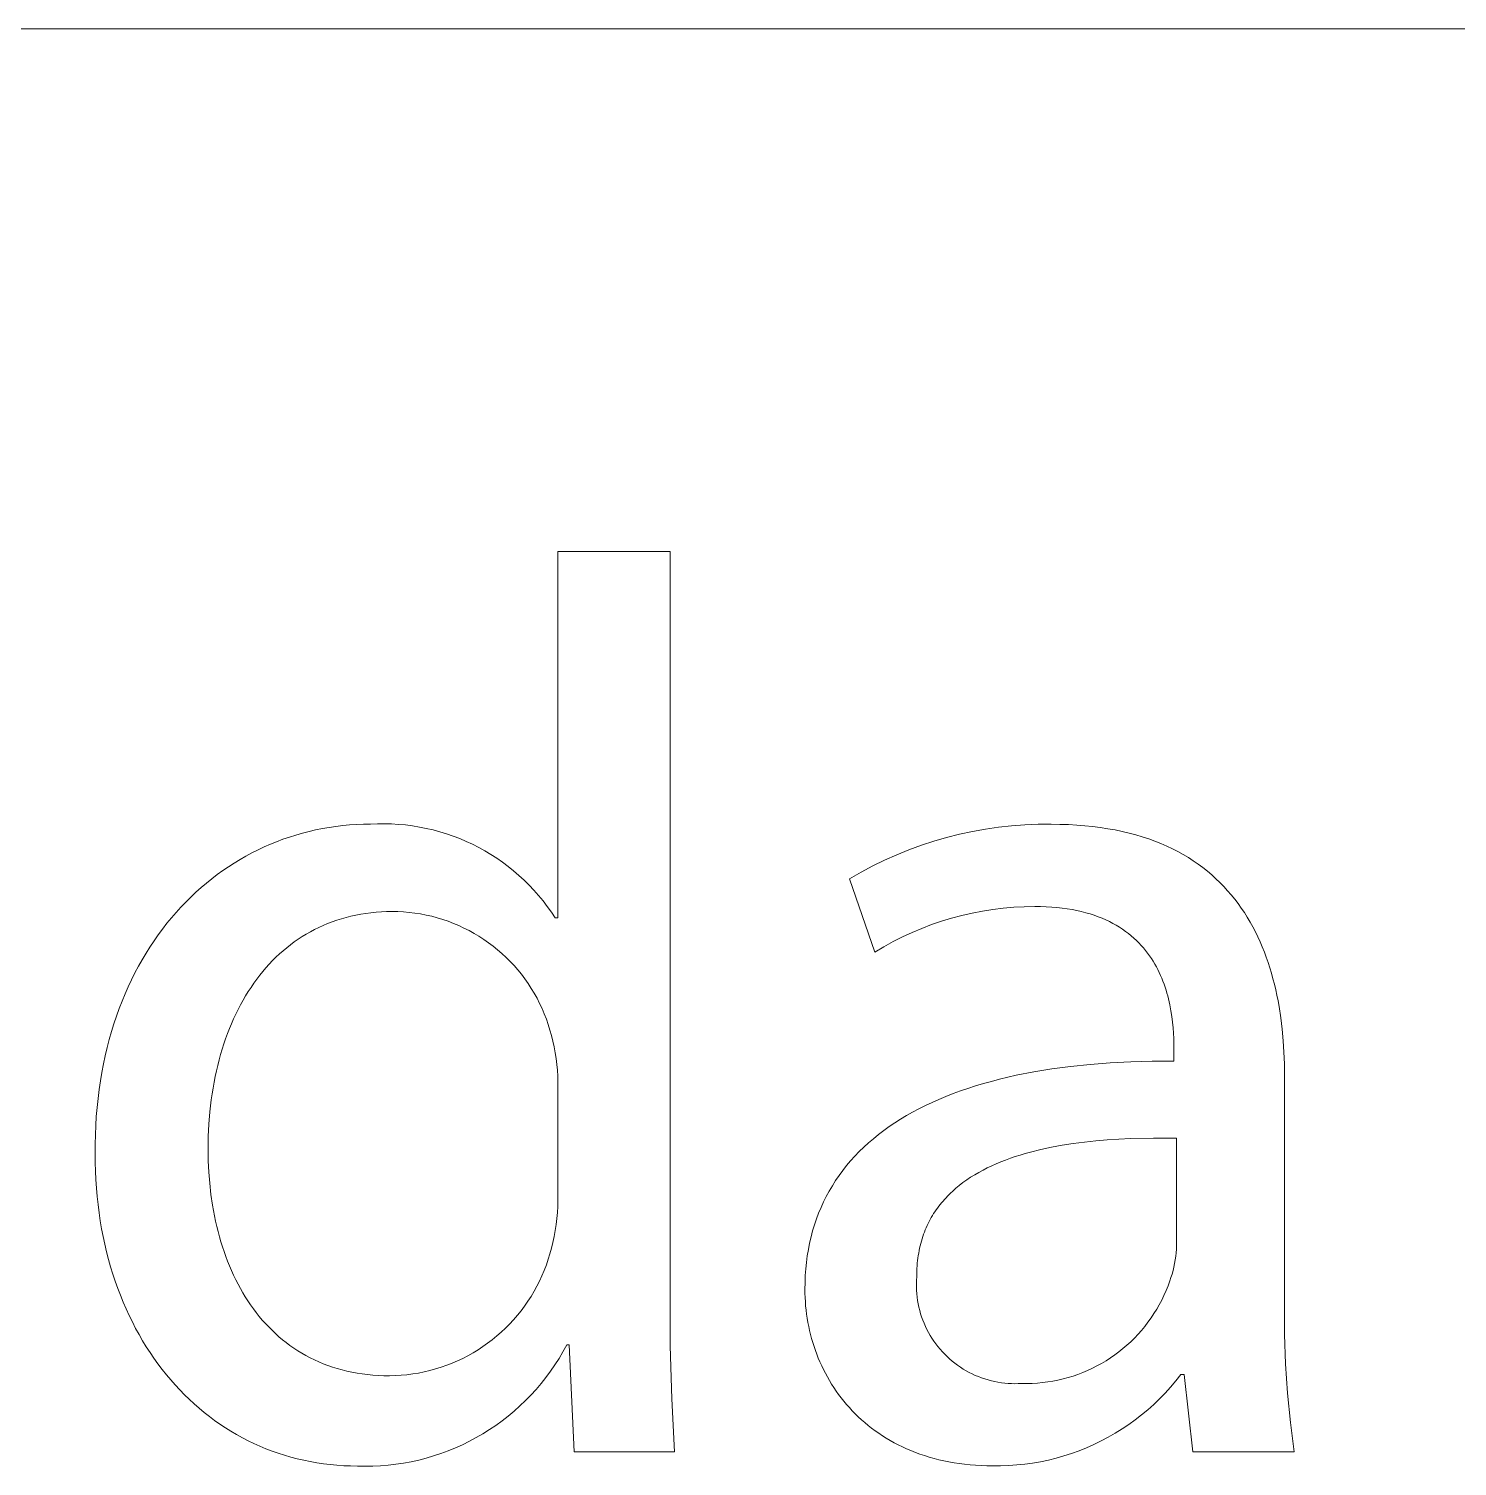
# Model space of a CAD drawing. Header units: millimetres. Extents: x 0 to 4468, y 0 to 3122.
# Drawn here: x 4322.6 to 4373, y 448.8 to 499.5 of the extents above; entities that cross this region are included whole.
import ezdxf

# ---------------------------------------------------------------- set-up
doc = ezdxf.new("R2010")
doc.units = ezdxf.units.MM
doc.header["$MEASUREMENT"] = 0
doc.layers.add('Domyślny', color=7, linetype='Continuous', true_color=0x000000)

msp = doc.modelspace()

# ---------------------------------------------------------------- linework, layer by layer
at = {"layer": 'Domyślny', "color": 18, "lineweight": 15, "true_color": 0x000000}
for p, q in [((4464.072, 499.504), (2779.701, 499.504)), ((4341.274, 468.158), (4341.274, 481.073)), ((4341.274, 481.073), (4345.232, 481.073)), ((4345.232, 481.073), (4345.232, 454.93)), ((4332.968, 471.304), (4333.207, 471.346)), ((4333.207, 471.346), (4333.446, 471.381)), ((4333.446, 471.381), (4333.688, 471.41)), ((4333.688, 471.41), (4333.931, 471.432)), ((4333.931, 471.432), (4334.175, 471.448)), ((4334.175, 471.448), (4334.421, 471.458)), ((4334.421, 471.458), (4334.668, 471.461)), ((4334.668, 471.461), (4334.915, 471.472)), ((4334.915, 471.472), (4335.162, 471.475)), ((4335.162, 471.475), (4335.409, 471.469)), ((4335.409, 471.469), (4335.656, 471.455)), ((4335.656, 471.455), (4335.902, 471.432)), ((4335.902, 471.432), (4336.147, 471.401)), ((4336.147, 471.401), (4336.391, 471.361)), ((4336.391, 471.361), (4336.633, 471.313)), ((4356.358, 471.288), (4356.819, 471.354)), ((4356.819, 471.354), (4357.283, 471.404)), ((4357.283, 471.404), (4357.748, 471.438)), ((4357.748, 471.438), (4358.214, 471.456)), ((4358.214, 471.456), (4358.68, 471.458)), ((4358.68, 471.458), (4358.986, 471.455)), ((4358.986, 471.455), (4359.285, 471.445)), ((4359.285, 471.445), (4359.577, 471.429)), ((4359.577, 471.429), (4359.861, 471.406)), ((4359.861, 471.406), (4360.139, 471.378)), ((4360.139, 471.378), (4360.41, 471.343)), ((4360.41, 471.343), (4360.673, 471.302)), ((4331.134, 470.754), (4331.356, 470.844)), ((4331.356, 470.844), (4331.58, 470.928)), ((4331.58, 470.928), (4331.806, 471.006)), ((4331.806, 471.006), (4332.034, 471.078)), ((4332.034, 471.078), (4332.265, 471.143)), ((4332.265, 471.143), (4332.498, 471.203)), ((4332.498, 471.203), (4332.732, 471.257)), ((4332.732, 471.257), (4332.968, 471.304)), ((4336.633, 471.313), (4336.874, 471.257)), ((4336.874, 471.257), (4337.113, 471.193)), ((4337.113, 471.193), (4337.349, 471.12)), ((4337.349, 471.12), (4337.583, 471.04)), ((4337.583, 471.04), (4337.813, 470.951)), ((4337.813, 470.951), (4338.041, 470.855)), ((4338.041, 470.855), (4338.265, 470.751)), ((4354.099, 470.72), (4354.542, 470.865)), ((4354.542, 470.865), (4354.99, 470.994)), ((4354.99, 470.994), (4355.443, 471.108)), ((4355.443, 471.108), (4355.898, 471.206)), ((4355.898, 471.206), (4356.358, 471.288)), ((4360.673, 471.302), (4360.931, 471.256)), ((4360.931, 471.256), (4361.181, 471.203)), ((4361.181, 471.203), (4361.425, 471.146)), ((4361.425, 471.146), (4361.662, 471.082)), ((4361.662, 471.082), (4361.893, 471.013)), ((4361.893, 471.013), (4362.117, 470.939)), ((4362.117, 470.939), (4362.335, 470.86)), ((4362.335, 470.86), (4362.547, 470.775)), ((4330.065, 470.216), (4330.273, 470.335)), ((4330.273, 470.335), (4330.485, 470.449)), ((4330.485, 470.449), (4330.699, 470.556)), ((4330.699, 470.556), (4330.915, 470.658)), ((4330.915, 470.658), (4331.134, 470.754)), ((4338.265, 470.751), (4338.486, 470.639)), ((4338.486, 470.639), (4338.702, 470.52)), ((4338.702, 470.52), (4338.914, 470.393)), ((4338.914, 470.393), (4339.122, 470.259)), ((4352.803, 470.195), (4353.229, 470.385)), ((4353.229, 470.385), (4353.661, 470.56)), ((4353.661, 470.56), (4354.099, 470.72)), ((4362.547, 470.775), (4362.753, 470.686)), ((4362.753, 470.686), (4362.953, 470.591)), ((4362.953, 470.591), (4363.146, 470.492)), ((4363.146, 470.492), (4363.334, 470.388)), ((4363.334, 470.388), (4363.516, 470.28)), ((4329.261, 469.683), (4329.457, 469.825)), ((4329.457, 469.825), (4329.657, 469.961)), ((4329.657, 469.961), (4329.859, 470.091)), ((4329.859, 470.091), (4330.065, 470.216)), ((4339.122, 470.259), (4339.325, 470.119)), ((4339.325, 470.119), (4339.523, 469.971)), ((4339.523, 469.971), (4339.716, 469.817)), ((4339.716, 469.817), (4339.904, 469.656)), ((4351.972, 469.772), (4352.384, 469.991)), ((4352.384, 469.991), (4352.803, 470.195)), ((4363.516, 470.28), (4363.692, 470.167)), ((4363.692, 470.167), (4363.863, 470.049)), ((4363.863, 470.049), (4364.028, 469.928)), ((4364.028, 469.928), (4364.187, 469.802)), ((4328.691, 469.224), (4328.878, 469.383)), ((4328.878, 469.383), (4329.067, 469.536)), ((4329.067, 469.536), (4329.261, 469.683)), ((4339.904, 469.656), (4340.086, 469.488)), ((4340.086, 469.488), (4340.262, 469.315)), ((4340.262, 469.315), (4340.432, 469.136)), ((4351.568, 469.538), (4351.972, 469.772)), ((4352.461, 466.949), (4351.568, 469.538)), ((4364.187, 469.802), (4364.341, 469.673)), ((4364.341, 469.673), (4364.489, 469.539)), ((4364.489, 469.539), (4364.633, 469.402)), ((4364.633, 469.402), (4364.771, 469.26)), ((4328.153, 468.716), (4328.329, 468.891)), ((4328.329, 468.891), (4328.508, 469.06)), ((4328.508, 469.06), (4328.691, 469.224)), ((4340.432, 469.136), (4340.596, 468.951)), ((4340.596, 468.951), (4340.753, 468.76)), ((4364.771, 469.26), (4364.903, 469.116)), ((4364.903, 469.116), (4365.031, 468.967)), ((4365.031, 468.967), (4365.154, 468.816)), ((4365.154, 468.816), (4365.272, 468.661)), ((4327.648, 468.161), (4327.812, 468.351)), ((4327.812, 468.351), (4327.981, 468.536)), ((4327.981, 468.536), (4328.153, 468.716)), ((4334.325, 468.289), (4334.15, 468.256)), ((4334.502, 468.317), (4334.325, 468.289)), ((4334.682, 468.34), (4334.502, 468.317)), ((4334.865, 468.358), (4334.682, 468.34)), ((4335.05, 468.37), (4334.865, 468.358)), ((4335.237, 468.378), (4335.05, 468.37)), ((4335.427, 468.381), (4335.237, 468.378)), ((4335.629, 468.378), (4335.427, 468.381)), ((4335.83, 468.367), (4335.629, 468.378)), ((4336.031, 468.35), (4335.83, 468.367)), ((4336.232, 468.326), (4336.031, 468.35)), ((4336.431, 468.295), (4336.232, 468.326)), ((4336.629, 468.257), (4336.431, 468.295)), ((4340.753, 468.76), (4340.904, 468.564)), ((4340.904, 468.564), (4341.048, 468.363)), ((4341.048, 468.363), (4341.185, 468.158)), ((4355.888, 468.327), (4355.526, 468.245)), ((4356.253, 468.398), (4355.888, 468.327)), ((4356.619, 468.455), (4356.253, 468.398)), ((4356.988, 468.5), (4356.619, 468.455)), ((4357.358, 468.532), (4356.988, 468.5)), ((4357.729, 468.551), (4357.358, 468.532)), ((4358.1, 468.556), (4357.729, 468.551)), ((4358.304, 468.554), (4358.1, 468.556)), ((4358.503, 468.547), (4358.304, 468.554)), ((4358.696, 468.536), (4358.503, 468.547)), ((4358.883, 468.52), (4358.696, 468.536)), ((4359.065, 468.5), (4358.883, 468.52)), ((4359.242, 468.476), (4359.065, 468.5)), ((4359.414, 468.447), (4359.242, 468.476)), ((4359.58, 468.415), (4359.414, 468.447)), ((4359.741, 468.379), (4359.58, 468.415)), ((4359.897, 468.339), (4359.741, 468.379)), ((4360.048, 468.295), (4359.897, 468.339)), ((4360.194, 468.248), (4360.048, 468.295)), ((4365.272, 468.661), (4365.385, 468.502)), ((4365.385, 468.502), (4365.493, 468.341)), ((4365.493, 468.341), (4365.597, 468.177)), ((4327.331, 467.764), (4327.488, 467.965)), ((4327.488, 467.965), (4327.648, 468.161)), ((4332.844, 467.822), (4332.693, 467.748)), ((4332.998, 467.893), (4332.844, 467.822)), ((4333.155, 467.958), (4332.998, 467.893)), ((4333.314, 468.02), (4333.155, 467.958)), ((4333.476, 468.076), (4333.314, 468.02)), ((4333.641, 468.128), (4333.476, 468.076)), ((4333.808, 468.176), (4333.641, 468.128)), ((4333.978, 468.218), (4333.808, 468.176)), ((4334.15, 468.256), (4333.978, 468.218)), ((4336.826, 468.212), (4336.629, 468.257)), ((4337.021, 468.16), (4336.826, 468.212)), ((4337.214, 468.101), (4337.021, 468.16)), ((4337.405, 468.036), (4337.214, 468.101)), ((4337.594, 467.964), (4337.405, 468.036)), ((4337.78, 467.885), (4337.594, 467.964)), ((4337.963, 467.8), (4337.78, 467.885)), ((4338.143, 467.709), (4337.963, 467.8)), ((4341.185, 468.158), (4341.274, 468.158)), ((4354.114, 467.788), (4353.772, 467.644)), ((4354.461, 467.921), (4354.114, 467.788)), ((4354.812, 468.041), (4354.461, 467.921)), ((4355.167, 468.149), (4354.812, 468.041)), ((4355.526, 468.245), (4355.167, 468.149)), ((4360.335, 468.198), (4360.194, 468.248)), ((4360.472, 468.144), (4360.335, 468.198)), ((4360.604, 468.087), (4360.472, 468.144)), ((4360.732, 468.026), (4360.604, 468.087)), ((4360.854, 467.963), (4360.732, 468.026)), ((4360.973, 467.897), (4360.854, 467.963)), ((4361.087, 467.828), (4360.973, 467.897)), ((4361.197, 467.757), (4361.087, 467.828)), ((4365.597, 468.177), (4365.696, 468.01)), ((4365.696, 468.01), (4365.79, 467.84)), ((4365.79, 467.84), (4365.88, 467.668)), ((4326.888, 467.13), (4327.031, 467.346)), ((4327.031, 467.346), (4327.179, 467.557)), ((4327.179, 467.557), (4327.331, 467.764)), ((4331.978, 467.31), (4331.843, 467.21)), ((4332.116, 467.406), (4331.978, 467.31)), ((4332.256, 467.498), (4332.116, 467.406)), ((4332.399, 467.585), (4332.256, 467.498)), ((4332.545, 467.669), (4332.399, 467.585)), ((4332.693, 467.748), (4332.545, 467.669)), ((4338.32, 467.612), (4338.143, 467.709)), ((4338.493, 467.508), (4338.32, 467.612)), ((4338.663, 467.399), (4338.493, 467.508)), ((4338.828, 467.283), (4338.663, 467.399)), ((4338.99, 467.162), (4338.828, 467.283)), ((4353.104, 467.32), (4352.779, 467.14)), ((4353.435, 467.488), (4353.104, 467.32)), ((4353.772, 467.644), (4353.435, 467.488)), ((4361.303, 467.682), (4361.197, 467.757)), ((4361.404, 467.606), (4361.303, 467.682)), ((4361.502, 467.527), (4361.404, 467.606)), ((4361.596, 467.445), (4361.502, 467.527)), ((4361.685, 467.362), (4361.596, 467.445)), ((4361.771, 467.276), (4361.685, 467.362)), ((4361.854, 467.189), (4361.771, 467.276)), ((4365.88, 467.668), (4365.966, 467.493)), ((4365.966, 467.493), (4366.047, 467.315)), ((4366.047, 467.315), (4366.124, 467.135)), ((4326.614, 466.682), (4326.748, 466.908)), ((4326.748, 466.908), (4326.888, 467.13)), ((4331.333, 466.769), (4331.213, 466.65)), ((4331.456, 466.885), (4331.333, 466.769)), ((4331.583, 466.998), (4331.456, 466.885)), ((4331.712, 467.106), (4331.583, 466.998)), ((4331.843, 467.21), (4331.712, 467.106)), ((4339.147, 467.035), (4338.99, 467.162)), ((4339.3, 466.903), (4339.147, 467.035)), ((4339.448, 466.766), (4339.3, 466.903)), ((4339.591, 466.624), (4339.448, 466.766)), ((4352.779, 467.14), (4352.461, 466.949)), ((4361.932, 467.1), (4361.854, 467.189)), ((4362.007, 467.009), (4361.932, 467.1)), ((4362.079, 466.916), (4362.007, 467.009)), ((4362.147, 466.822), (4362.079, 466.916)), ((4362.212, 466.726), (4362.147, 466.822)), ((4366.124, 467.135), (4366.197, 466.954)), ((4366.197, 466.954), (4366.266, 466.769)), ((4366.266, 466.769), (4366.331, 466.583)), ((4326.358, 466.214), (4326.484, 466.45)), ((4326.484, 466.45), (4326.614, 466.682)), ((4330.869, 466.268), (4330.76, 466.133)), ((4330.98, 466.399), (4330.869, 466.268)), ((4331.095, 466.526), (4330.98, 466.399)), ((4331.213, 466.65), (4331.095, 466.526)), ((4339.729, 466.476), (4339.591, 466.624)), ((4339.862, 466.324), (4339.729, 466.476)), ((4339.989, 466.168), (4339.862, 466.324)), ((4362.274, 466.629), (4362.212, 466.726)), ((4362.332, 466.531), (4362.274, 466.629)), ((4362.388, 466.432), (4362.332, 466.531)), ((4362.44, 466.332), (4362.388, 466.432)), ((4362.49, 466.231), (4362.44, 466.332)), ((4366.331, 466.583), (4366.392, 466.395)), ((4366.392, 466.395), (4366.449, 466.206)), ((4326.122, 465.727), (4326.237, 465.973)), ((4326.237, 465.973), (4326.358, 466.214)), ((4330.551, 465.853), (4330.452, 465.708)), ((4330.654, 465.995), (4330.551, 465.853)), ((4330.76, 466.133), (4330.654, 465.995)), ((4340.111, 466.007), (4339.989, 466.168)), ((4340.227, 465.842), (4340.111, 466.007)), ((4340.338, 465.673), (4340.227, 465.842)), ((4362.537, 466.129), (4362.49, 466.231)), ((4362.581, 466.027), (4362.537, 466.129)), ((4362.622, 465.924), (4362.581, 466.027)), ((4362.66, 465.82), (4362.622, 465.924)), ((4362.696, 465.716), (4362.66, 465.82)), ((4366.449, 466.206), (4366.502, 466.014)), ((4366.502, 466.014), (4366.552, 465.821)), ((4366.552, 465.821), (4366.598, 465.626)), ((4325.905, 465.22), (4326.011, 465.476)), ((4326.011, 465.476), (4326.122, 465.727)), ((4330.171, 465.252), (4330.083, 465.093)), ((4330.261, 465.407), (4330.171, 465.252)), ((4330.355, 465.559), (4330.261, 465.407)), ((4330.452, 465.708), (4330.355, 465.559)), ((4340.442, 465.5), (4340.338, 465.673)), ((4340.541, 465.324), (4340.442, 465.5)), ((4340.633, 465.144), (4340.541, 465.324)), ((4362.73, 465.612), (4362.696, 465.716)), ((4362.761, 465.508), (4362.73, 465.612)), ((4362.79, 465.403), (4362.761, 465.508)), ((4362.817, 465.299), (4362.79, 465.403)), ((4362.842, 465.195), (4362.817, 465.299)), ((4366.598, 465.626), (4366.641, 465.431)), ((4366.641, 465.431), (4366.68, 465.233)), ((4325.708, 464.694), (4325.804, 464.959)), ((4325.804, 464.959), (4325.905, 465.22)), ((4329.917, 464.766), (4329.839, 464.598)), ((4329.998, 464.931), (4329.917, 464.766)), ((4330.083, 465.093), (4329.998, 464.931)), ((4340.719, 464.962), (4340.633, 465.144)), ((4340.798, 464.776), (4340.719, 464.962)), ((4340.871, 464.588), (4340.798, 464.776)), ((4362.864, 465.091), (4362.842, 465.195)), ((4362.904, 464.885), (4362.864, 465.091)), ((4362.936, 464.681), (4362.904, 464.885)), ((4366.68, 465.233), (4366.715, 465.035)), ((4366.715, 465.035), (4366.777, 464.635)), ((4325.533, 464.15), (4325.618, 464.424)), ((4325.618, 464.424), (4325.708, 464.694)), ((4329.692, 464.253), (4329.623, 464.076)), ((4329.764, 464.427), (4329.692, 464.253)), ((4329.839, 464.598), (4329.764, 464.427)), ((4340.937, 464.397), (4340.871, 464.588)), ((4340.997, 464.204), (4340.937, 464.397)), ((4362.961, 464.481), (4362.936, 464.681)), ((4362.98, 464.284), (4362.961, 464.481)), ((4362.994, 464.093), (4362.98, 464.284)), ((4366.777, 464.635), (4366.826, 464.233)), ((4366.826, 464.233), (4366.863, 463.827)), ((4325.379, 463.587), (4325.453, 463.87)), ((4325.453, 463.87), (4325.533, 464.15)), ((4329.557, 463.897), (4329.495, 463.714)), ((4329.623, 464.076), (4329.557, 463.897)), ((4341.05, 464.009), (4340.997, 464.204)), ((4341.096, 463.813), (4341.05, 464.009)), ((4341.142, 463.61), (4341.096, 463.813)), ((4363.004, 463.907), (4362.994, 464.093)), ((4363.009, 463.728), (4363.004, 463.907)), ((4363.01, 463.557), (4363.009, 463.728)), ((4366.863, 463.827), (4366.889, 463.42)), ((4325.248, 463.006), (4325.311, 463.299)), ((4325.311, 463.299), (4325.379, 463.587)), ((4329.38, 463.34), (4329.327, 463.149)), ((4329.436, 463.528), (4329.38, 463.34)), ((4329.495, 463.714), (4329.436, 463.528)), ((4341.182, 463.405), (4341.142, 463.61)), ((4341.214, 463.2), (4341.182, 463.405)), ((4363.01, 463.111), (4363.01, 463.557)), ((4366.889, 463.42), (4366.904, 463.012)), ((4325.191, 462.709), (4325.248, 463.006)), ((4329.232, 462.76), (4329.189, 462.562)), ((4329.278, 462.956), (4329.232, 462.76)), ((4329.327, 463.149), (4329.278, 462.956)), ((4341.24, 462.993), (4341.214, 463.2)), ((4341.259, 462.786), (4341.24, 462.993)), ((4341.271, 462.578), (4341.259, 462.786)), ((4357.448, 462.606), (4358.064, 462.727)), ((4358.064, 462.727), (4358.703, 462.832)), ((4358.703, 462.832), (4359.365, 462.92)), ((4359.365, 462.92), (4360.05, 462.992)), ((4360.05, 462.992), (4360.757, 463.047)), ((4360.757, 463.047), (4361.486, 463.085)), ((4361.486, 463.085), (4362.237, 463.106)), ((4362.237, 463.106), (4363.01, 463.111)), ((4366.904, 463.012), (4366.909, 462.605)), ((4325.095, 462.101), (4325.14, 462.407)), ((4325.14, 462.407), (4325.191, 462.709)), ((4329.149, 462.361), (4329.113, 462.157)), ((4329.189, 462.562), (4329.149, 462.361)), ((4341.276, 462.37), (4341.271, 462.578)), ((4341.274, 462.161), (4341.276, 462.37)), ((4355.739, 462.146), (4356.009, 462.233)), ((4356.009, 462.233), (4356.285, 462.315)), ((4356.285, 462.315), (4356.567, 462.394)), ((4356.567, 462.394), (4356.855, 462.469)), ((4356.855, 462.469), (4357.448, 462.606)), ((4366.909, 462.605), (4366.909, 454.51)), ((4325.022, 461.476), (4325.055, 461.791)), ((4325.055, 461.791), (4325.095, 462.101)), ((4329.051, 461.744), (4329.002, 461.321)), ((4329.08, 461.952), (4329.051, 461.744)), ((4329.113, 462.157), (4329.08, 461.952)), ((4341.274, 458.412), (4341.274, 462.161)), ((4354.476, 461.652), (4354.717, 461.759)), ((4354.717, 461.759), (4354.963, 461.862)), ((4354.963, 461.862), (4355.216, 461.96)), ((4355.216, 461.96), (4355.474, 462.055)), ((4355.474, 462.055), (4355.739, 462.146)), ((4324.995, 461.157), (4325.022, 461.476)), ((4329.002, 461.321), (4328.967, 460.89)), ((4353.575, 461.187), (4353.791, 461.309)), ((4353.791, 461.309), (4354.014, 461.428)), ((4354.014, 461.428), (4354.242, 461.542)), ((4354.242, 461.542), (4354.476, 461.652)), ((4324.961, 460.507), (4324.975, 460.834)), ((4324.975, 460.834), (4324.995, 461.157)), ((4328.967, 460.89), (4328.946, 460.451)), ((4352.771, 460.66), (4352.963, 460.797)), ((4352.963, 460.797), (4353.161, 460.931)), ((4353.161, 460.931), (4353.365, 461.061)), ((4353.365, 461.061), (4353.575, 461.187)), ((4324.952, 459.84), (4324.953, 460.176)), ((4324.953, 460.176), (4324.961, 460.507)), ((4328.946, 460.451), (4328.939, 460.004)), ((4352.066, 460.071), (4352.233, 460.224)), ((4352.233, 460.224), (4352.406, 460.373)), ((4352.406, 460.373), (4352.585, 460.518)), ((4352.585, 460.518), (4352.771, 460.66)), ((4359.458, 460.201), (4359.068, 460.14)), ((4359.853, 460.253), (4359.458, 460.201)), ((4360.253, 460.296), (4359.853, 460.253)), ((4360.657, 460.33), (4360.253, 460.296)), ((4361.063, 460.357), (4360.657, 460.33)), ((4361.471, 460.376), (4361.063, 460.357)), ((4362.288, 460.394), (4361.471, 460.376)), ((4363.099, 460.388), (4362.288, 460.394)), ((4363.099, 456.608), (4363.099, 460.388)), ((4324.955, 459.533), (4324.952, 459.84)), ((4328.939, 460.004), (4328.946, 459.597)), ((4351.603, 459.59), (4351.751, 459.754)), ((4351.751, 459.754), (4351.905, 459.915)), ((4351.905, 459.915), (4352.066, 460.071)), ((4357.239, 459.681), (4357.07, 459.619)), ((4357.411, 459.739), (4357.239, 459.681)), ((4357.586, 459.795), (4357.411, 459.739)), ((4357.763, 459.848), (4357.586, 459.795)), ((4357.943, 459.898), (4357.763, 459.848)), ((4358.31, 459.989), (4357.943, 459.898)), ((4358.685, 460.07), (4358.31, 459.989)), ((4359.068, 460.14), (4358.685, 460.07)), ((4324.963, 459.23), (4324.955, 459.533)), ((4324.978, 458.93), (4324.963, 459.23)), ((4328.946, 459.597), (4328.964, 459.196)), ((4328.964, 459.196), (4328.996, 458.799)), ((4351.197, 459.076), (4351.326, 459.251)), ((4351.326, 459.251), (4351.461, 459.423)), ((4351.461, 459.423), (4351.603, 459.59)), ((4356.124, 459.183), (4355.979, 459.098)), ((4356.273, 459.264), (4356.124, 459.183)), ((4356.425, 459.341), (4356.273, 459.264)), ((4356.582, 459.416), (4356.425, 459.341)), ((4356.741, 459.487), (4356.582, 459.416)), ((4356.904, 459.554), (4356.741, 459.487)), ((4357.07, 459.619), (4356.904, 459.554)), ((4324.998, 458.633), (4324.978, 458.93)), ((4328.996, 458.799), (4329.039, 458.409)), ((4350.849, 458.528), (4350.959, 458.714)), ((4350.959, 458.714), (4351.075, 458.897)), ((4351.075, 458.897), (4351.197, 459.076)), ((4355.375, 458.674), (4355.313, 458.623)), ((4355.438, 458.725), (4355.375, 458.674)), ((4355.567, 458.824), (4355.438, 458.725)), ((4355.7, 458.919), (4355.567, 458.824)), ((4355.837, 459.01), (4355.7, 458.919)), ((4355.979, 459.098), (4355.837, 459.01)), ((4325.024, 458.339), (4324.998, 458.633)), ((4325.056, 458.049), (4325.024, 458.339)), ((4329.039, 458.409), (4329.095, 458.025)), ((4341.278, 458.198), (4341.274, 458.412)), ((4341.274, 457.984), (4341.278, 458.198)), ((4350.649, 458.145), (4350.746, 458.338)), ((4350.746, 458.338), (4350.849, 458.528)), ((4354.862, 458.175), (4354.811, 458.114)), ((4354.914, 458.234), (4354.862, 458.175)), ((4354.968, 458.292), (4354.914, 458.234)), ((4355.022, 458.35), (4354.968, 458.292)), ((4355.078, 458.406), (4355.022, 458.35)), ((4355.135, 458.462), (4355.078, 458.406)), ((4355.193, 458.516), (4355.135, 458.462)), ((4355.253, 458.57), (4355.193, 458.516)), ((4355.313, 458.623), (4355.253, 458.57)), ((4325.093, 457.762), (4325.056, 458.049)), ((4325.135, 457.479), (4325.093, 457.762)), ((4329.095, 458.025), (4329.128, 457.835)), ((4329.128, 457.835), (4329.164, 457.648)), ((4329.164, 457.648), (4329.203, 457.462)), ((4341.244, 457.557), (4341.263, 457.77)), ((4341.263, 457.77), (4341.274, 457.984)), ((4350.399, 457.543), (4350.476, 457.747)), ((4350.476, 457.747), (4350.559, 457.948)), ((4350.559, 457.948), (4350.649, 458.145)), ((4354.49, 457.662), (4354.45, 457.593)), ((4354.532, 457.73), (4354.49, 457.662)), ((4354.575, 457.796), (4354.532, 457.73)), ((4354.62, 457.862), (4354.575, 457.796)), ((4354.666, 457.927), (4354.62, 457.862)), ((4354.713, 457.99), (4354.666, 457.927)), ((4354.761, 458.053), (4354.713, 457.99)), ((4354.811, 458.114), (4354.761, 458.053)), ((4325.183, 457.199), (4325.135, 457.479)), ((4325.236, 456.923), (4325.183, 457.199)), ((4329.203, 457.462), (4329.245, 457.278)), ((4329.245, 457.278), (4329.29, 457.096)), ((4341.184, 457.134), (4341.218, 457.345)), ((4341.218, 457.345), (4341.244, 457.557)), ((4350.264, 457.123), (4350.328, 457.335)), ((4350.328, 457.335), (4350.399, 457.543)), ((4354.238, 457.158), (4354.207, 457.082)), ((4354.269, 457.233), (4354.238, 457.158)), ((4354.303, 457.307), (4354.269, 457.233)), ((4354.337, 457.381), (4354.303, 457.307)), ((4354.374, 457.453), (4354.337, 457.381)), ((4354.411, 457.523), (4354.374, 457.453)), ((4354.45, 457.593), (4354.411, 457.523)), ((4325.295, 456.651), (4325.236, 456.923)), ((4325.358, 456.382), (4325.295, 456.651)), ((4329.29, 457.096), (4329.339, 456.916)), ((4329.339, 456.916), (4329.39, 456.738)), ((4329.39, 456.738), (4329.445, 456.563)), ((4341.05, 456.515), (4341.096, 456.715)), ((4341.096, 456.715), (4341.144, 456.924)), ((4341.144, 456.924), (4341.184, 457.134)), ((4350.113, 456.467), (4350.157, 456.689)), ((4350.157, 456.689), (4350.207, 456.908)), ((4350.207, 456.908), (4350.264, 457.123)), ((4354.079, 456.683), (4354.058, 456.599)), ((4354.101, 456.765), (4354.079, 456.683)), ((4354.125, 456.846), (4354.101, 456.765)), ((4354.151, 456.925), (4354.125, 456.846)), ((4354.178, 457.004), (4354.151, 456.925)), ((4354.207, 457.082), (4354.178, 457.004)), ((4325.427, 456.117), (4325.358, 456.382)), ((4329.445, 456.563), (4329.502, 456.39)), ((4329.502, 456.39), (4329.563, 456.219)), ((4329.563, 456.219), (4329.627, 456.05)), ((4340.937, 456.119), (4340.997, 456.316)), ((4340.997, 456.316), (4341.05, 456.515)), ((4350.045, 456.012), (4350.076, 456.242)), ((4350.076, 456.242), (4350.113, 456.467)), ((4353.977, 456.165), (4353.965, 456.075)), ((4353.989, 456.255), (4353.977, 456.165)), ((4354.004, 456.342), (4353.989, 456.255)), ((4354.02, 456.429), (4354.004, 456.342)), ((4354.038, 456.515), (4354.02, 456.429)), ((4354.058, 456.599), (4354.038, 456.515)), ((4363.055, 456.099), (4363.073, 456.226)), ((4363.073, 456.226), (4363.086, 456.353)), ((4363.086, 456.353), (4363.095, 456.481)), ((4363.095, 456.481), (4363.099, 456.608)), ((4325.501, 455.856), (4325.427, 456.117)), ((4325.58, 455.599), (4325.501, 455.856)), ((4329.627, 456.05), (4329.694, 455.884)), ((4329.694, 455.884), (4329.765, 455.721)), ((4329.765, 455.721), (4329.838, 455.56)), ((4340.716, 455.542), (4340.796, 455.731)), ((4340.796, 455.731), (4340.87, 455.924)), ((4340.87, 455.924), (4340.937, 456.119)), ((4350.004, 455.544), (4350.021, 455.78)), ((4350.021, 455.78), (4350.045, 456.012)), ((4353.937, 455.701), (4353.935, 455.605)), ((4353.942, 455.797), (4353.937, 455.701)), ((4353.948, 455.891), (4353.942, 455.797)), ((4353.956, 455.983), (4353.948, 455.891)), ((4353.965, 456.075), (4353.956, 455.983)), ((4362.943, 455.601), (4362.977, 455.724)), ((4362.977, 455.724), (4363.007, 455.848)), ((4363.007, 455.848), (4363.033, 455.973)), ((4363.033, 455.973), (4363.055, 456.099)), ((4325.663, 455.345), (4325.58, 455.599)), ((4325.752, 455.096), (4325.663, 455.345)), ((4329.838, 455.56), (4329.914, 455.402)), ((4329.914, 455.402), (4329.994, 455.246)), ((4329.994, 455.246), (4330.077, 455.093)), ((4340.437, 454.991), (4340.536, 455.171)), ((4340.536, 455.171), (4340.629, 455.355)), ((4340.629, 455.355), (4340.716, 455.542)), ((4349.991, 455.061), (4349.994, 455.304)), ((4349.994, 455.304), (4350.004, 455.544)), ((4353.926, 455.388), (4353.922, 455.268)), ((4353.922, 455.268), (4353.922, 455.148)), ((4353.922, 455.148), (4353.926, 455.028)), ((4353.934, 455.507), (4353.926, 455.388)), ((4353.935, 455.605), (4353.934, 455.507)), ((4362.73, 455.015), (4362.799, 455.186)), ((4362.799, 455.186), (4362.861, 455.358)), ((4362.861, 455.358), (4362.904, 455.479)), ((4362.904, 455.479), (4362.943, 455.601)), ((4325.845, 454.851), (4325.752, 455.096)), ((4325.944, 454.609), (4325.845, 454.851)), ((4326.046, 454.372), (4325.944, 454.609)), ((4330.077, 455.093), (4330.162, 454.943)), ((4330.162, 454.943), (4330.251, 454.796)), ((4330.251, 454.796), (4330.344, 454.652)), ((4330.344, 454.652), (4330.439, 454.512)), ((4340.102, 454.472), (4340.219, 454.641)), ((4340.219, 454.641), (4340.331, 454.814)), ((4340.331, 454.814), (4340.437, 454.991)), ((4345.232, 454.93), (4345.238, 453.064)), ((4349.992, 454.914), (4349.991, 455.061)), ((4349.997, 454.768), (4349.992, 454.914)), ((4350.006, 454.622), (4349.997, 454.768)), ((4350.017, 454.476), (4350.006, 454.622)), ((4353.926, 455.028), (4353.935, 454.908)), ((4353.935, 454.908), (4353.948, 454.789)), ((4353.948, 454.789), (4353.964, 454.67)), ((4353.964, 454.67), (4353.985, 454.552)), ((4362.49, 454.519), (4362.576, 454.682)), ((4362.576, 454.682), (4362.656, 454.847)), ((4362.656, 454.847), (4362.73, 455.015)), ((4326.154, 454.139), (4326.046, 454.372)), ((4326.266, 453.911), (4326.154, 454.139)), ((4330.439, 454.512), (4330.537, 454.374)), ((4330.537, 454.374), (4330.639, 454.239)), ((4330.639, 454.239), (4330.743, 454.108)), ((4330.743, 454.108), (4330.851, 453.98)), ((4339.714, 453.99), (4339.849, 454.146)), ((4339.849, 454.146), (4339.978, 454.307)), ((4339.978, 454.307), (4340.102, 454.472)), ((4350.032, 454.331), (4350.017, 454.476)), ((4350.05, 454.185), (4350.032, 454.331)), ((4350.071, 454.041), (4350.05, 454.185)), ((4353.985, 454.552), (4354.01, 454.435)), ((4354.01, 454.435), (4354.039, 454.319)), ((4354.039, 454.319), (4354.072, 454.203)), ((4354.072, 454.203), (4354.109, 454.089)), ((4362.2, 454.051), (4362.302, 454.204)), ((4362.302, 454.204), (4362.399, 454.36)), ((4362.399, 454.36), (4362.49, 454.519)), ((4366.909, 454.51), (4366.91, 453.471)), ((4326.382, 453.686), (4326.266, 453.911)), ((4326.503, 453.466), (4326.382, 453.686)), ((4330.851, 453.98), (4330.962, 453.855)), ((4330.962, 453.855), (4331.076, 453.734)), ((4331.076, 453.734), (4331.193, 453.617)), ((4331.193, 453.617), (4331.313, 453.503)), ((4339.279, 453.552), (4339.429, 453.693)), ((4339.429, 453.693), (4339.574, 453.839)), ((4339.574, 453.839), (4339.714, 453.99)), ((4350.096, 453.897), (4350.071, 454.041)), ((4350.124, 453.753), (4350.096, 453.897)), ((4350.155, 453.61), (4350.124, 453.753)), ((4350.189, 453.468), (4350.155, 453.61)), ((4354.109, 454.089), (4354.149, 453.976)), ((4354.149, 453.976), (4354.194, 453.865)), ((4354.194, 453.865), (4354.242, 453.755)), ((4354.242, 453.755), (4354.295, 453.647)), ((4354.295, 453.647), (4354.35, 453.541)), ((4361.742, 453.477), (4361.864, 453.614)), ((4361.864, 453.614), (4361.981, 453.756)), ((4361.981, 453.756), (4362.093, 453.902)), ((4362.093, 453.902), (4362.2, 454.051)), ((4326.628, 453.25), (4326.503, 453.466)), ((4326.758, 453.039), (4326.628, 453.25)), ((4331.313, 453.503), (4331.437, 453.392)), ((4331.437, 453.392), (4331.563, 453.286)), ((4331.563, 453.286), (4331.693, 453.183)), ((4331.693, 453.183), (4331.825, 453.084)), ((4331.825, 453.084), (4331.961, 452.989)), ((4338.632, 453.042), (4338.8, 453.161)), ((4338.8, 453.161), (4338.964, 453.286)), ((4338.964, 453.286), (4339.124, 453.416)), ((4339.124, 453.416), (4339.279, 453.552)), ((4341.587, 453.1), (4341.456, 452.861)), ((4341.676, 453.1), (4341.587, 453.1)), ((4341.855, 449.335), (4341.676, 453.1)), ((4350.227, 453.327), (4350.189, 453.468)), ((4350.268, 453.186), (4350.227, 453.327)), ((4350.312, 453.047), (4350.268, 453.186)), ((4354.35, 453.541), (4354.41, 453.437)), ((4354.41, 453.437), (4354.473, 453.335)), ((4354.473, 453.335), (4354.539, 453.235)), ((4354.539, 453.235), (4354.609, 453.138)), ((4354.609, 453.138), (4354.683, 453.043)), ((4361.209, 452.971), (4361.349, 453.091)), ((4361.349, 453.091), (4361.484, 453.215)), ((4361.484, 453.215), (4361.615, 453.344)), ((4361.615, 453.344), (4361.742, 453.477)), ((4366.91, 453.471), (4366.945, 452.433)), ((4326.891, 452.833), (4326.758, 453.039)), ((4327.029, 452.63), (4326.891, 452.833)), ((4327.171, 452.433), (4327.029, 452.63)), ((4331.961, 452.989), (4332.1, 452.898)), ((4332.1, 452.898), (4332.243, 452.811)), ((4332.243, 452.811), (4332.388, 452.728)), ((4332.388, 452.728), (4332.536, 452.649)), ((4332.536, 452.649), (4332.688, 452.575)), ((4332.688, 452.575), (4332.843, 452.504)), ((4337.735, 452.539), (4337.921, 452.627)), ((4337.921, 452.627), (4338.104, 452.722)), ((4338.104, 452.722), (4338.284, 452.822)), ((4338.284, 452.822), (4338.46, 452.929)), ((4338.46, 452.929), (4338.632, 453.042)), ((4341.317, 452.627), (4341.17, 452.397)), ((4341.456, 452.861), (4341.317, 452.627)), ((4345.238, 453.064), (4345.292, 451.199)), ((4350.359, 452.908), (4350.312, 453.047)), ((4350.41, 452.771), (4350.359, 452.908)), ((4350.464, 452.635), (4350.41, 452.771)), ((4350.521, 452.5), (4350.464, 452.635)), ((4354.683, 453.043), (4354.759, 452.95)), ((4354.759, 452.95), (4354.839, 452.861)), ((4354.839, 452.861), (4354.921, 452.774)), ((4354.921, 452.774), (4355.007, 452.69)), ((4355.007, 452.69), (4355.095, 452.609)), ((4355.095, 452.609), (4355.186, 452.531)), ((4360.613, 452.543), (4360.767, 452.642)), ((4360.767, 452.642), (4360.918, 452.747)), ((4360.918, 452.747), (4361.066, 452.856)), ((4361.066, 452.856), (4361.209, 452.971)), ((4327.317, 452.24), (4327.171, 452.433)), ((4327.467, 452.052), (4327.317, 452.24)), ((4332.843, 452.504), (4333, 452.439)), ((4333, 452.439), (4333.161, 452.377)), ((4333.161, 452.377), (4333.325, 452.321)), ((4333.325, 452.321), (4333.493, 452.268)), ((4333.493, 452.268), (4333.663, 452.221)), ((4333.663, 452.221), (4333.837, 452.178)), ((4333.837, 452.178), (4334.013, 452.14)), ((4334.013, 452.14), (4334.193, 452.107)), ((4334.193, 452.107), (4334.376, 452.079)), ((4334.376, 452.079), (4334.562, 452.055)), ((4335.954, 452.05), (4336.158, 452.077)), ((4336.158, 452.077), (4336.362, 452.11)), ((4336.362, 452.11), (4336.564, 452.151)), ((4336.564, 452.151), (4336.764, 452.199)), ((4336.764, 452.199), (4336.963, 452.253)), ((4336.963, 452.253), (4337.159, 452.315)), ((4337.159, 452.315), (4337.354, 452.383)), ((4337.354, 452.383), (4337.546, 452.458)), ((4337.546, 452.458), (4337.735, 452.539)), ((4341.015, 452.173), (4340.853, 451.954)), ((4341.17, 452.397), (4341.015, 452.173)), ((4350.582, 452.366), (4350.521, 452.5)), ((4350.645, 452.234), (4350.582, 452.366)), ((4350.712, 452.103), (4350.645, 452.234)), ((4350.782, 451.974), (4350.712, 452.103)), ((4355.186, 452.531), (4355.28, 452.456)), ((4355.28, 452.456), (4355.377, 452.385)), ((4355.377, 452.385), (4355.475, 452.317)), ((4355.475, 452.317), (4355.576, 452.252)), ((4355.576, 452.252), (4355.679, 452.191)), ((4355.679, 452.191), (4355.785, 452.133)), ((4355.785, 452.133), (4355.892, 452.079)), ((4355.892, 452.079), (4356.001, 452.029)), ((4359.622, 452.063), (4359.794, 452.129)), ((4359.794, 452.129), (4359.963, 452.2)), ((4359.963, 452.2), (4360.13, 452.277)), ((4360.13, 452.277), (4360.294, 452.36)), ((4360.294, 452.36), (4360.455, 452.449)), ((4360.455, 452.449), (4360.613, 452.543)), ((4366.945, 452.433), (4367.013, 451.396)), ((4327.621, 451.869), (4327.467, 452.052)), ((4327.778, 451.69), (4327.621, 451.869)), ((4327.94, 451.516), (4327.778, 451.69)), ((4334.562, 452.055), (4334.751, 452.037)), ((4334.751, 452.037), (4334.943, 452.024)), ((4334.943, 452.024), (4335.139, 452.016)), ((4335.139, 452.016), (4335.338, 452.014)), ((4335.338, 452.014), (4335.543, 452.019)), ((4335.543, 452.019), (4335.749, 452.031)), ((4335.749, 452.031), (4335.954, 452.05)), ((4340.683, 451.741), (4340.507, 451.533)), ((4340.853, 451.954), (4340.683, 451.741)), ((4350.856, 451.846), (4350.782, 451.974)), ((4350.932, 451.72), (4350.856, 451.846)), ((4351.012, 451.595), (4350.932, 451.72)), ((4351.095, 451.473), (4351.012, 451.595)), ((4356.001, 452.029), (4356.111, 451.983)), ((4356.111, 451.983), (4356.223, 451.94)), ((4356.223, 451.94), (4356.337, 451.902)), ((4356.337, 451.902), (4356.452, 451.867)), ((4356.452, 451.867), (4356.568, 451.836)), ((4356.568, 451.836), (4356.685, 451.809)), ((4356.685, 451.809), (4356.802, 451.787)), ((4356.802, 451.787), (4356.921, 451.768)), ((4356.921, 451.768), (4357.04, 451.754)), ((4357.04, 451.754), (4357.159, 451.743)), ((4357.159, 451.743), (4357.279, 451.737)), ((4357.279, 451.737), (4357.399, 451.735)), ((4357.399, 451.735), (4357.519, 451.737)), ((4357.519, 451.737), (4357.639, 451.743)), ((4357.639, 451.743), (4357.822, 451.741)), ((4357.822, 451.741), (4358.006, 451.745)), ((4358.006, 451.745), (4358.19, 451.755)), ((4358.19, 451.755), (4358.373, 451.772)), ((4358.373, 451.772), (4358.555, 451.795)), ((4358.555, 451.795), (4358.736, 451.824)), ((4358.736, 451.824), (4358.916, 451.86)), ((4358.916, 451.86), (4359.095, 451.902)), ((4359.095, 451.902), (4359.273, 451.949)), ((4359.273, 451.949), (4359.449, 452.003)), ((4359.449, 452.003), (4359.622, 452.063)), ((4362.89, 451.616), (4362.7, 451.406)), ((4363.073, 451.832), (4362.89, 451.616)), ((4363.248, 452.055), (4363.073, 451.832)), ((4363.367, 452.055), (4363.248, 452.055)), ((4363.68, 449.332), (4363.367, 452.055)), ((4328.105, 451.347), (4327.94, 451.516)), ((4328.273, 451.184), (4328.105, 451.347)), ((4328.446, 451.025), (4328.273, 451.184)), ((4340.133, 451.137), (4339.936, 450.949)), ((4340.323, 451.332), (4340.133, 451.137)), ((4340.507, 451.533), (4340.323, 451.332)), ((4345.292, 451.199), (4345.396, 449.335)), ((4351.181, 451.352), (4351.095, 451.473)), ((4351.271, 451.234), (4351.181, 451.352)), ((4351.364, 451.117), (4351.271, 451.234)), ((4351.459, 451.002), (4351.364, 451.117)), ((4362.502, 451.203), (4362.298, 451.006)), ((4362.7, 451.406), (4362.502, 451.203)), ((4367.013, 451.396), (4367.115, 450.362)), ((4328.622, 450.871), (4328.446, 451.025)), ((4328.801, 450.723), (4328.622, 450.871)), ((4328.983, 450.579), (4328.801, 450.723)), ((4329.169, 450.441), (4328.983, 450.579)), ((4339.523, 450.593), (4339.308, 450.426)), ((4339.732, 450.767), (4339.523, 450.593)), ((4339.936, 450.949), (4339.732, 450.767)), ((4351.559, 450.89), (4351.459, 451.002)), ((4351.661, 450.779), (4351.559, 450.89)), ((4351.766, 450.671), (4351.661, 450.779)), ((4351.875, 450.566), (4351.766, 450.671)), ((4351.987, 450.463), (4351.875, 450.566)), ((4361.869, 450.636), (4361.645, 450.462)), ((4362.087, 450.817), (4361.869, 450.636)), ((4362.298, 451.006), (4362.087, 450.817)), ((4329.358, 450.308), (4329.169, 450.441)), ((4329.551, 450.181), (4329.358, 450.308)), ((4329.746, 450.059), (4329.551, 450.181)), ((4329.944, 449.942), (4329.746, 450.059)), ((4338.861, 450.114), (4338.63, 449.969)), ((4339.087, 450.266), (4338.861, 450.114)), ((4339.308, 450.426), (4339.087, 450.266)), ((4352.102, 450.362), (4351.987, 450.463)), ((4352.221, 450.264), (4352.102, 450.362)), ((4352.342, 450.168), (4352.221, 450.264)), ((4352.467, 450.075), (4352.342, 450.168)), ((4352.595, 449.985), (4352.467, 450.075)), ((4361.18, 450.138), (4360.939, 449.989)), ((4361.415, 450.296), (4361.18, 450.138)), ((4361.645, 450.462), (4361.415, 450.296)), ((4367.115, 450.362), (4367.251, 449.332)), ((4330.146, 449.831), (4329.944, 449.942)), ((4330.35, 449.725), (4330.146, 449.831)), ((4330.557, 449.625), (4330.35, 449.725)), ((4330.767, 449.531), (4330.557, 449.625)), ((4337.909, 449.584), (4337.661, 449.473)), ((4338.154, 449.704), (4337.909, 449.584)), ((4338.394, 449.833), (4338.154, 449.704)), ((4338.63, 449.969), (4338.394, 449.833)), ((4352.726, 449.898), (4352.595, 449.985)), ((4352.86, 449.814), (4352.726, 449.898)), ((4352.997, 449.733), (4352.86, 449.814)), ((4353.138, 449.654), (4352.997, 449.733)), ((4353.282, 449.579), (4353.138, 449.654)), ((4353.429, 449.508), (4353.282, 449.579)), ((4360.187, 449.592), (4359.928, 449.477)), ((4360.442, 449.716), (4360.187, 449.592)), ((4360.693, 449.848), (4360.442, 449.716)), ((4360.939, 449.989), (4360.693, 449.848)), ((4330.98, 449.442), (4330.767, 449.531)), ((4331.195, 449.359), (4330.98, 449.442)), ((4331.413, 449.282), (4331.195, 449.359)), ((4331.634, 449.211), (4331.413, 449.282)), ((4331.857, 449.145), (4331.634, 449.211)), ((4332.082, 449.086), (4331.857, 449.145)), ((4332.31, 449.033), (4332.082, 449.086)), ((4332.539, 448.986), (4332.31, 449.033)), ((4336.369, 449.044), (4336.103, 448.985)), ((4336.633, 449.112), (4336.369, 449.044)), ((4336.894, 449.189), (4336.633, 449.112)), ((4337.153, 449.275), (4336.894, 449.189)), ((4337.409, 449.369), (4337.153, 449.275)), ((4337.661, 449.473), (4337.409, 449.369)), ((4345.396, 449.335), (4341.855, 449.335)), ((4353.579, 449.439), (4353.429, 449.508)), ((4353.732, 449.374), (4353.579, 449.439)), ((4353.888, 449.312), (4353.732, 449.374)), ((4354.048, 449.254), (4353.888, 449.312)), ((4354.211, 449.199), (4354.048, 449.254)), ((4354.377, 449.148), (4354.211, 449.199)), ((4354.546, 449.1), (4354.377, 449.148)), ((4354.718, 449.056), (4354.546, 449.1)), ((4354.893, 449.016), (4354.718, 449.056)), ((4358.581, 449.044), (4358.303, 448.985)), ((4358.856, 449.111), (4358.581, 449.044)), ((4359.129, 449.189), (4358.856, 449.111)), ((4359.398, 449.276), (4359.129, 449.189)), ((4359.665, 449.372), (4359.398, 449.276)), ((4359.928, 449.477), (4359.665, 449.372)), ((4367.251, 449.332), (4363.68, 449.332)), ((4332.772, 448.944), (4332.539, 448.986)), ((4333.006, 448.91), (4332.772, 448.944)), ((4333.242, 448.881), (4333.006, 448.91)), ((4333.48, 448.858), (4333.242, 448.881)), ((4333.721, 448.842), (4333.48, 448.858)), ((4333.963, 448.833), (4333.721, 448.842)), ((4334.207, 448.829), (4333.963, 448.833)), ((4334.479, 448.824), (4334.207, 448.829)), ((4334.752, 448.828), (4334.479, 448.824)), ((4335.024, 448.841), (4334.752, 448.828)), ((4335.295, 448.863), (4335.024, 448.841)), ((4335.566, 448.895), (4335.295, 448.863)), ((4335.835, 448.935), (4335.566, 448.895)), ((4336.103, 448.985), (4335.835, 448.935)), ((4355.072, 448.98), (4354.893, 449.016)), ((4355.253, 448.948), (4355.072, 448.98)), ((4355.438, 448.92), (4355.253, 448.948)), ((4355.626, 448.897), (4355.438, 448.92)), ((4355.817, 448.877), (4355.626, 448.897)), ((4356.011, 448.861), (4355.817, 448.877)), ((4356.208, 448.85), (4356.011, 448.861)), ((4356.409, 448.844), (4356.208, 448.85)), ((4356.612, 448.841), (4356.409, 448.844)), ((4356.895, 448.841), (4356.612, 448.841)), ((4357.179, 448.85), (4356.895, 448.841)), ((4357.462, 448.869), (4357.179, 448.85)), ((4357.743, 448.898), (4357.462, 448.869)), ((4358.024, 448.937), (4357.743, 448.898)), ((4358.303, 448.985), (4358.024, 448.937))]:
    msp.add_line(p, q, dxfattribs=at)

doc.saveas('drawing.dxf')
